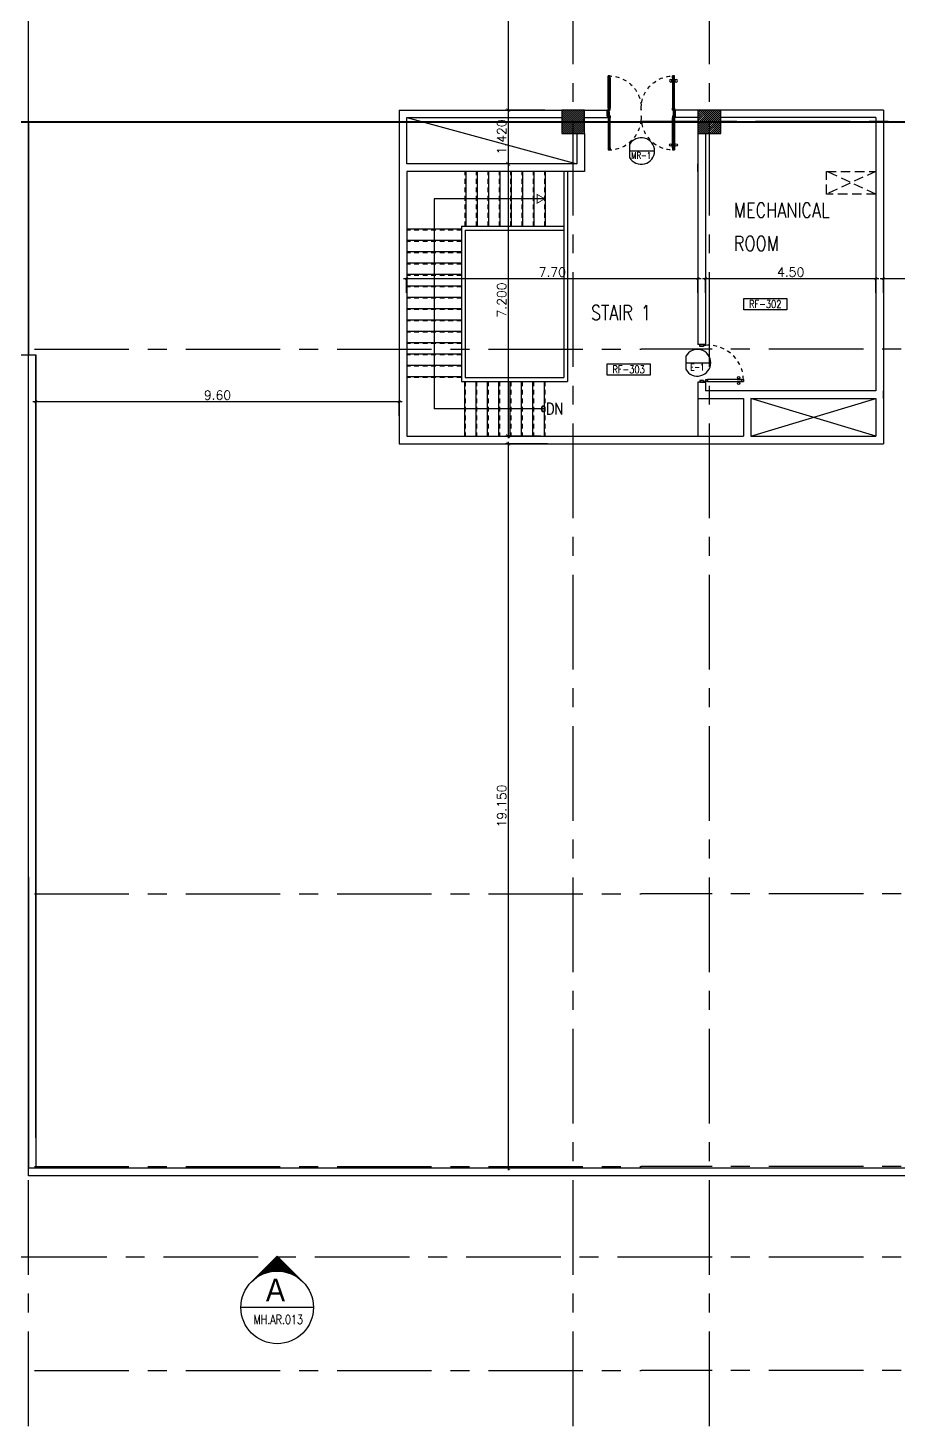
# Model space of a CAD drawing. Extents: x 88808 to 89103, y 39918 to 40001.
# Drawn here: x 88860.76 to 88883.76, y 39921.62 to 39958.57 of the extents above; entities that cross this region are included whole.
import ezdxf
from ezdxf.enums import TextEntityAlignment as Align

# ---------------------------------------------------------------- set-up
doc = ezdxf.new("R2010")
doc.units = 0
doc.header["$MEASUREMENT"] = 0
doc.header["$PDMODE"] = 34
for name, pattern in [('CENTERX2', [4, 2.5, -0.5, 0.5, -0.5]), ('HIDDEN', [0.375, 0.25, -0.125]), ('HIDDEN2', [0.1875, 0.125, -0.0625])]:
    doc.linetypes.add(name, pattern=pattern)
doc.layers.get('0').update_dxf_attribs({"linetype": 'CONTINUOUS'})
doc.layers.get('DEFPOINTS').update_dxf_attribs({"linetype": 'CONTINUOUS'})
for name, color, linetype in [('AX-DIM', 4, 'CONTINUOUS'), ('AXES', 11, 'CENTERX2'), ('COL', 6, 'CONTINUOUS'), ('DOOR', 7, 'CONTINUOUS'), ('DOOR-CR', 4, 'CONTINUOUS'), ('DOOR-NO', 3, 'CONTINUOUS'), ('EJ', 9, 'CONTINUOUS'), ('HAT', 8, 'CONTINUOUS'), ('IND-ES', 6, 'CONTINUOUS'), ('IND-ES-TXT', 4, 'CONTINUOUS'), ('RM-BOX', 4, 'CONTINUOUS'), ('RM-NAME', 5, 'CONTINUOUS'), ('RM-NO', 5, 'CONTINUOUS'), ('ROOF', 2, 'CONTINUOUS'), ('SHAFT', 4, 'CONTINUOUS'), ('STR', 5, 'CONTINUOUS'), ('STR-H', 8, 'HIDDEN2'), ('TXT', 2, 'CONTINUOUS'), ('TXT1', 2, 'CONTINUOUS'), ('WALL', 2, 'CONTINUOUS')]:
    doc.layers.add(name, color=color, linetype=linetype)
doc.styles.add('ROMANS', font='ROMANS.shx')
doc.styles.add('S5', font='simplex.shx', dxfattribs={"width": 0.77})
doc.styles.add('TTXT', font='swisse.ttf', dxfattribs={"width": 0.6})
doc.dimstyles.new('DIM-OUT', dxfattribs={"dimscale": 0, "dimtxt": 0.24, "dimasz": 0.08, "dimexe": 0.02, "dimexo": 0.02, "dimgap": 0.05, "dimtad": 1, "dimzin": 0, "dimdsep": 46, "dimtxsty": 'ROMANS', "dimblk1": 'ARCHTICK', "dimblk2": 'ARCHTICK', "dimsah": 1, "dimcen": 0.01, "dimdle": 0.08, "dimclrd": 4, "dimclre": 4, "dimclrt": 2, "dimadec": 0, "dimazin": 0, "dimtp": 2, "dimtm": 2, "dimtfac": 0.114286, "dimtix": 1, "dimtmove": 2, "dimatfit": 3, "dimldrblk": 'ARCHTICK', "dimfxl": 0, "dimtolj": 1, "dimtzin": 0, "dimarcsym": 0})
doc.dimstyles.new('STANDARD in', dxfattribs={"dimtxt": 0.24, "dimasz": 0.1, "dimexe": 0.07, "dimexo": 0.07, "dimgap": 0.05, "dimtad": 1, "dimdec": 3, "dimzin": 0, "dimdsep": 46, "dimtxsty": 'ROMANS', "dimblk": 'ARCHTICK', "dimcen": 0.05, "dimdle": 0.05, "dimclrd": 4, "dimclre": 4, "dimclrt": 2, "dimadec": 0, "dimazin": 0, "dimtfac": 1, "dimtdec": 3, "dimtmove": 2, "dimatfit": 3, "dimfxl": 0, "dimtolj": 1, "dimtzin": 0, "dimarcsym": 0})

# ---------------------------------------------------------------- blocks, each defined once
blk = doc.blocks.new('C5')
at = {"layer": 'HAT', "linetype": 'ByBlock'}
h = blk.add_hatch(dxfattribs=at)
h.set_pattern_fill('ANSI31', color=256, scale=300, style=0)
h.set_pattern_definition([(45, (-223356.182, -51411.005), (-26.516504, 26.516504), [])])
h.paths.add_polyline_path([(300, 300), (0, 300), (0, 0), (300, 0)])
h.paths.add_polyline_path([(600, 300), (300, 300), (300, 0), (600, 0)])
at = {"layer": 'COL'}
blk.add_lwpolyline([(600, 300), (0, 300), (0, 0), (600, 0)], close=True, dxfattribs=at)
blk = doc.blocks.new('A$C272A55A0')
at = {"layer": 'DOOR', "color": 0, "linetype": 'ByBlock'}
for p, q in [((0, 900), (0, 1050)), ((50, 1050), (0, 1050)), ((0, 900), (25, 900)), ((25, 950), (50, 950)), ((25, 900), (25, 950)), ((75, 900), (25, 900)), ((25, 850), (25, 900)), ((42, 850), (25, 850)), ((58, 870), (42, 870)), ((42, 870), (42, 850)), ((50, 950), (50, 1050)), ((58, 850), (58, 870)), ((75, 850), (58, 850)), ((75, 900), (75, 850)), ((1725, 900), (1775, 900)), ((1725, 900), (1725, 850)), ((1725, 850), (1742, 850)), ((1742, 870), (1758, 870)), ((1742, 850), (1742, 870)), ((1750, 950), (1750, 1050)), ((1750, 1050), (1800, 1050)), ((1775, 950), (1750, 950)), ((1758, 870), (1758, 850)), ((1758, 850), (1775, 850)), ((1775, 900), (1775, 950)), ((1800, 900), (1775, 900)), ((1775, 850), (1775, 900)), ((1800, 1050), (1800, 900)), ((25, 50), (42, 50)), ((25, 50), (25, 0)), ((25, 0), (75, 0)), ((75, 0), (25, 0)), ((42, 50), (42, 30)), ((42, 30), (58, 30)), ((58, 50), (75, 50)), ((58, 50), (58, 30)), ((75, 50), (75, 0)), ((1718, 160), (1709, 160)), ((1709, 95), (1709, 160)), ((1718, 95), (1709, 95)), ((1725, 173), (1718, 173)), ((1718, 173), (1718, 83)), ((1718, 95), (1718, 160)), ((1725, 83), (1718, 83)), ((1742, 50), (1725, 50)), ((1725, 50), (1725, 0)), ((1775, 0), (1725, 0)), ((1725, 0), (1775, 0)), ((1742, 50), (1742, 30)), ((1758, 30), (1742, 30)), ((1775, 50), (1758, 50)), ((1758, 50), (1758, 30)), ((1775, 173), (1782, 173)), ((1775, 83), (1782, 83)), ((1775, 50), (1775, 0)), ((1782, 173), (1782, 83)), ((1782, 160), (1791, 160)), ((1782, 95), (1782, 160)), ((1782, 95), (1791, 95)), ((1791, 95), (1791, 160))]:
    blk.add_line(p, q, dxfattribs=at)
at = {"layer": 'DOOR', "color": 9, "linetype": 'ByBlock'}
for p, q in [((50, 1050), (0, 1010)), ((50, 1050), (0, 937)), ((50, 1050), (37, 950)), ((1750, 1050), (1800, 1010)), ((1750, 1050), (1800, 937)), ((1750, 1050), (1763, 950))]:
    blk.add_line(p, q, dxfattribs=at)
at = {"layer": 'DOOR', "linetype": 'ByBlock'}
for p, q in [((25, 850), (25, 50)), ((42, 850), (42, 50)), ((58, 850), (58, 50)), ((75, 50), (75, 850)), ((1725, 50), (1725, 850)), ((1742, 850), (1742, 50)), ((1758, 850), (1758, 50)), ((1775, 850), (1775, 50))]:
    blk.add_line(p, q, dxfattribs=at)
at = {"layer": 'DOOR', "color": 0, "linetype": 'ByBlock'}
for centre in [(1676, 128), (1824, 128)]:
    blk.add_circle(centre, 32.4, dxfattribs=at)
at = {"layer": 'DOOR', "color": 9, "linetype": 'ByBlock'}
for centre, radius, start, end in [((50, 1050), 54.4, 203.2074, 270), ((50, 1050), 74.4, 227.7764, 270), ((50, 1050), 94.4, 238.0182, 270), ((50, 1050), 114, 244.0838, 257.3774), ((50, 1050), 134, 248.1598, 259.28), ((50, 1050), 154, 251.1053, 256.2858), ((50, 1050), 34.4, 180, 270), ((50, 1050), 14.4, 180, 270), ((1750, 1050), 14.4, 270, 0), ((1750, 1050), 34.4, 270, 0), ((1750, 1050), 54.4, 270, 336.7926), ((1750, 1050), 74.4, 270, 312.2236), ((1750, 1050), 94.4, 270, 301.9818), ((1750, 1050), 114, 282.6226, 295.9162), ((1750, 1050), 134, 280.72, 291.8402), ((1750, 1050), 154, 283.7142, 288.8947)]:
    blk.add_arc(centre, radius, start, end, dxfattribs=at)
at = {"layer": 'DOOR', "linetype": 'HIDDEN', "ltscale": 0.5}
for centre, start, end in [((50, 851), 268.3174, 3.2965), ((1750, 851), 176.7035, 271.6826)]:
    blk.add_arc(centre, 851, start, end, dxfattribs=at)
at = {"layer": 'WALL', "linetype": 'ByBlock'}
blk.add_line((1800, 900), (1800, 1050), dxfattribs=at)
blk = doc.blocks.new('STL-DR')
at = {"layer": 'DOOR', "color": 0, "linetype": 'ByBlock'}
for p, q in [((50, 0), (0, 0)), ((0, -150), (0, 0)), ((50, -100), (50, 0)), ((0, -150), (25, -150)), ((25, -100), (50, -100)), ((25, -150), (25, -100)), ((75, -150), (25, -150)), ((25, -200), (25, -150)), ((75, -200), (25, -200)), ((75, -150), (75, -200)), ((950, -100), (950, 0)), ((950, 0), (1000, 0)), ((975, -100), (950, -100)), ((975, -150), (975, -100)), ((1000, -150), (975, -150)), ((1000, 0), (1000, -150)), ((18, -990), (9, -990)), ((9, -1055), (9, -990)), ((18, -1055), (9, -1055)), ((18, -978), (18, -1068)), ((25, -978), (18, -978)), ((18, -1055), (18, -990)), ((25, -1068), (18, -1068)), ((25, -1100), (75, -1100)), ((25, -1100), (25, -1150)), ((75, -978), (82, -978)), ((75, -1068), (82, -1068)), ((75, -1100), (75, -1150)), ((82, -978), (82, -1068)), ((82, -990), (91, -990)), ((82, -1055), (82, -990)), ((82, -1055), (91, -1055)), ((91, -1055), (91, -990)), ((25, -1150), (75, -1150)), ((75, -1150), (25, -1150))]:
    blk.add_line(p, q, dxfattribs=at)
at = {"layer": 'DOOR', "linetype": 'ByBlock'}
for p, q in [((25, -200), (25, -1100)), ((75, -1100), (75, -200))]:
    blk.add_line(p, q, dxfattribs=at)
at = {"layer": 'DOOR', "color": 0, "linetype": 'ByBlock'}
for centre in [(-24, -1023), (124, -1023)]:
    blk.add_circle(centre, 32.4, dxfattribs=at)
at = {"layer": 'DOOR', "linetype": 'HIDDEN', "ltscale": 0.5}
blk.add_arc((50, -223), 928, 271.544, 4.4816, dxfattribs=at)
at = {"layer": 'WALL'}
for p, q in [((0, 0), (0, -150)), ((0, 0), (0, -150)), ((1000, 0), (1000, -150))]:
    blk.add_line(p, q, dxfattribs=at)
blk = doc.blocks.new('_ARCHTICK')
at = {"color": 0, "linetype": 'ByBlock', "const_width": 0.15}
blk.add_lwpolyline([(-0.5, -0.5), (0.5, 0.5)], dxfattribs=at)
blk = doc.blocks.new('*D80')
at = {"layer": 'AX-DIM', "color": 4, "linetype": 'Continuous', "lineweight": -2}
for p, q in [((88874.799, 39987.35), (88873.384, 39987.35)), ((88873.454, 39987.4), (88873.454, 39956.35)), ((88874.301, 39956.4), (88873.384, 39956.4))]:
    blk.add_line(p, q, dxfattribs=at)
at = {"layer": 'DEFPOINTS', "color": 0, "linetype": 'Continuous'}
for p in [(88874.869, 39987.35), (88873.454, 39956.4), (88874.371, 39956.4)]:
    blk.add_point(p, dxfattribs=at)
at = {"layer": 'AX-DIM', "color": 4, "linetype": 'Continuous', "lineweight": -2, "xscale": 0.1, "yscale": 0.1, "zscale": 0.1}
for p, rotation in [((88873.454, 39987.35), 90), ((88873.454, 39956.4), 270)]:
    blk.add_blockref('_ARCHTICK', p, dxfattribs=dict(at, rotation=rotation))
at = {"layer": 'AX-DIM', "color": 2, "linetype": 'Continuous', "insert": (88873.284, 39971.875), "char_height": 0.24, "attachment_point": 5, "rotation": 90, "style": 'ROMANS'}
blk.add_mtext('\\A1;30.950', dxfattribs=at)
blk = doc.blocks.new('*D81')
at = {"layer": 'AX-DIM', "color": 4, "linetype": 'Continuous', "lineweight": -2}
for p, q in [((88874.431, 39954.98), (88873.384, 39954.98)), ((88873.454, 39955.03), (88873.454, 39947.73)), ((88874.315, 39947.78), (88873.384, 39947.78))]:
    blk.add_line(p, q, dxfattribs=at)
at = {"layer": 'DEFPOINTS', "color": 0, "linetype": 'Continuous'}
for p in [(88874.501, 39954.98), (88873.454, 39947.78), (88874.385, 39947.78)]:
    blk.add_point(p, dxfattribs=at)
at = {"layer": 'AX-DIM', "color": 4, "linetype": 'Continuous', "lineweight": -2, "xscale": 0.1, "yscale": 0.1, "zscale": 0.1}
for p, rotation in [((88873.454, 39954.98), 90), ((88873.454, 39947.78), 270)]:
    blk.add_blockref('_ARCHTICK', p, dxfattribs=dict(at, rotation=rotation))
at = {"layer": 'AX-DIM', "color": 2, "linetype": 'Continuous', "insert": (88873.284, 39951.38), "char_height": 0.24, "attachment_point": 5, "rotation": 90, "style": 'ROMANS'}
blk.add_mtext('\\A1;7.200', dxfattribs=at)
blk = doc.blocks.new('*D82')
at = {"layer": 'AX-DIM', "color": 4, "linetype": 'Continuous', "lineweight": -2}
for p, q in [((88874.424, 39956.4), (88873.384, 39956.4)), ((88873.454, 39956.45), (88873.454, 39954.93)), ((88874.401, 39954.98), (88873.384, 39954.98))]:
    blk.add_line(p, q, dxfattribs=at)
at = {"layer": 'DEFPOINTS', "color": 0, "linetype": 'Continuous'}
for p in [(88874.494, 39956.4), (88873.454, 39954.98), (88874.471, 39954.98)]:
    blk.add_point(p, dxfattribs=at)
at = {"layer": 'AX-DIM', "color": 4, "linetype": 'Continuous', "lineweight": -2, "xscale": 0.1, "yscale": 0.1, "zscale": 0.1}
for p, rotation in [((88873.454, 39956.4), 90), ((88873.454, 39954.98), 270)]:
    blk.add_blockref('_ARCHTICK', p, dxfattribs=dict(at, rotation=rotation))
at = {"layer": 'AX-DIM', "color": 2, "linetype": 'Continuous', "insert": (88873.284, 39955.69), "char_height": 0.24, "attachment_point": 5, "rotation": 90, "style": 'ROMANS'}
blk.add_mtext('\\A1;1.420', dxfattribs=at)
blk = doc.blocks.new('*D83')
at = {"layer": 'AX-DIM', "color": 4, "linetype": 'Continuous', "lineweight": -2}
for p, q in [((88874.492, 39947.58), (88873.384, 39947.58)), ((88873.454, 39947.63), (88873.454, 39928.38)), ((88874.184, 39928.43), (88873.384, 39928.43))]:
    blk.add_line(p, q, dxfattribs=at)
at = {"layer": 'DEFPOINTS', "color": 0, "linetype": 'Continuous'}
for p in [(88874.562, 39947.58), (88873.454, 39928.43), (88874.254, 39928.43)]:
    blk.add_point(p, dxfattribs=at)
at = {"layer": 'AX-DIM', "color": 4, "linetype": 'Continuous', "lineweight": -2, "xscale": 0.1, "yscale": 0.1, "zscale": 0.1}
for p, rotation in [((88873.454, 39947.58), 90), ((88873.454, 39928.43), 270)]:
    blk.add_blockref('_ARCHTICK', p, dxfattribs=dict(at, rotation=rotation))
at = {"layer": 'AX-DIM', "color": 2, "linetype": 'Continuous', "insert": (88873.284, 39938.005), "char_height": 0.24, "attachment_point": 5, "rotation": 90, "style": 'ROMANS'}
blk.add_mtext('\\A1;19.150', dxfattribs=at)
blk = doc.blocks.new('*D84')
at = {"layer": 'AX-DIM', "color": 4, "lineweight": -2}
for p, q in [((88870.69, 39951.946), (88878.55, 39951.946)), ((88870.77, 39951.566), (88870.77, 39951.966)), ((88878.47, 39951.566), (88878.47, 39951.966))]:
    blk.add_line(p, q, dxfattribs=at)
at = {"layer": 'DEFPOINTS', "color": 0}
for p in [(88878.47, 39951.946), (88870.77, 39951.546), (88878.47, 39951.546)]:
    blk.add_point(p, dxfattribs=at)
at = {"layer": 'AX-DIM', "color": 4, "lineweight": -2, "xscale": 0.08, "yscale": 0.08, "zscale": 0.08, "rotation": 180}
blk.add_blockref('_ARCHTICK', (88870.77, 39951.946), dxfattribs=at)
at = {"layer": 'AX-DIM', "color": 4, "lineweight": -2, "xscale": 0.08, "yscale": 0.08, "zscale": 0.08}
blk.add_blockref('_ARCHTICK', (88878.47, 39951.946), dxfattribs=at)
at = {"layer": 'AX-DIM', "color": 2, "insert": (88874.62, 39952.116), "char_height": 0.24, "attachment_point": 5, "style": 'ROMANS'}
blk.add_mtext('\\A1;7.70', dxfattribs=at)
blk = doc.blocks.new('*D85')
at = {"layer": 'AX-DIM', "color": 4, "lineweight": -2}
for p, q in [((88878.59, 39951.946), (88883.25, 39951.946)), ((88878.67, 39951.566), (88878.67, 39951.966)), ((88883.17, 39951.566), (88883.17, 39951.966))]:
    blk.add_line(p, q, dxfattribs=at)
at = {"layer": 'DEFPOINTS', "color": 0}
for p in [(88883.17, 39951.946), (88878.67, 39951.546), (88883.17, 39951.546)]:
    blk.add_point(p, dxfattribs=at)
at = {"layer": 'AX-DIM', "color": 4, "lineweight": -2, "xscale": 0.08, "yscale": 0.08, "zscale": 0.08, "rotation": 180}
blk.add_blockref('_ARCHTICK', (88878.67, 39951.946), dxfattribs=at)
at = {"layer": 'AX-DIM', "color": 4, "lineweight": -2, "xscale": 0.08, "yscale": 0.08, "zscale": 0.08}
blk.add_blockref('_ARCHTICK', (88883.17, 39951.946), dxfattribs=at)
at = {"layer": 'AX-DIM', "color": 2, "insert": (88880.92, 39952.116), "char_height": 0.24, "attachment_point": 5, "style": 'ROMANS'}
blk.add_mtext('\\A1;4.50', dxfattribs=at)
blk = doc.blocks.new('*D86')
at = {"layer": 'AX-DIM', "color": 4, "lineweight": -2}
for p, q in [((88883.29, 39951.946), (88892.926, 39951.946)), ((88883.37, 39951.566), (88883.37, 39951.966)), ((88892.846, 39951.566), (88892.846, 39951.966))]:
    blk.add_line(p, q, dxfattribs=at)
at = {"layer": 'DEFPOINTS', "color": 0}
for p in [(88892.846, 39951.946), (88883.37, 39951.546), (88892.846, 39951.546)]:
    blk.add_point(p, dxfattribs=at)
at = {"layer": 'AX-DIM', "color": 4, "lineweight": -2, "xscale": 0.08, "yscale": 0.08, "zscale": 0.08, "rotation": 180}
blk.add_blockref('_ARCHTICK', (88883.37, 39951.946), dxfattribs=at)
at = {"layer": 'AX-DIM', "color": 4, "lineweight": -2, "xscale": 0.08, "yscale": 0.08, "zscale": 0.08}
blk.add_blockref('_ARCHTICK', (88892.846, 39951.946), dxfattribs=at)
at = {"layer": 'AX-DIM', "color": 2, "insert": (88888.108, 39952.116), "char_height": 0.24, "attachment_point": 5, "style": 'ROMANS'}
blk.add_mtext('\\A1;9.48', dxfattribs=at)
blk = doc.blocks.new('*D87')
at = {"layer": 'AX-DIM', "color": 4, "lineweight": -2}
for p, q in [((88860.89, 39948.694), (88870.65, 39948.694)), ((88860.97, 39948.314), (88860.97, 39948.714)), ((88870.57, 39948.314), (88870.57, 39948.714))]:
    blk.add_line(p, q, dxfattribs=at)
at = {"layer": 'DEFPOINTS', "color": 0}
for p in [(88870.57, 39948.694), (88860.97, 39948.294), (88870.57, 39948.294)]:
    blk.add_point(p, dxfattribs=at)
at = {"layer": 'AX-DIM', "color": 4, "lineweight": -2, "xscale": 0.08, "yscale": 0.08, "zscale": 0.08, "rotation": 180}
blk.add_blockref('_ARCHTICK', (88860.97, 39948.694), dxfattribs=at)
at = {"layer": 'AX-DIM', "color": 4, "lineweight": -2, "xscale": 0.08, "yscale": 0.08, "zscale": 0.08}
blk.add_blockref('_ARCHTICK', (88870.57, 39948.694), dxfattribs=at)
at = {"layer": 'AX-DIM', "color": 2, "insert": (88865.77, 39948.864), "char_height": 0.24, "attachment_point": 5, "style": 'ROMANS'}
blk.add_mtext('\\A1;9.60', dxfattribs=at)
blk = doc.blocks.new('DD1')
at = {"layer": 'DOOR-CR'}
blk.add_line((-308, 0), (353, 0), dxfattribs=at)
blk.add_lwpolyline([(-308, -173, 3.820224), (-308, 173)], format="xyb", close=True, dxfattribs=at)
at = {"layer": 'DOOR-NO', "style": 'ROMANS', "width": 0.8}
for tag, p in [('G', (0, 142)), ('000', (0, -141))]:
    blk.add_attdef(tag, text='', height=204, dxfattribs=at).set_placement(p, align=Align.MIDDLE)
blk = doc.blocks.new('RM1')
at = {"layer": 'RM-BOX'}
blk.add_lwpolyline([(570, -200), (-570, -200), (-570, -500), (570, -500)], close=True, dxfattribs=at)
at = {"layer": 'RM-NAME', "style": 'ROMANS'}
for tag, p in [('ROOMNAME1', (0, 324)), ('ROOMNAME2', (0, 0))]:
    blk.add_attdef(tag, text='', height=200, dxfattribs=at).set_placement(p, align=Align.MIDDLE)
at = {"layer": 'RM-NO', "style": 'ROMANS', "width": 0.8}
blk.add_attdef('ROOMNO', text='', height=200, dxfattribs=at).set_placement((0, -350), align=Align.MIDDLE)
blk = doc.blocks.new('AR1-EL')
at = {"layer": 'IND-ES'}
for q in [(-566, 566), (566, 566)]:
    blk.add_line((0, 1131), q, dxfattribs=at)
for points in [[(0, 800), (0, 1131), (-104, 793), (-221, 910)], [(0, 800), (0, 1131), (104, 793), (221, 910)], [(-492, 640), (-487, 634), (-566, 566)], [(-400, 693), (-419, 712), (-487, 634), (-492, 640)], [(-306, 739), (-349, 782), (-400, 693), (-419, 712)], [(-207, 773), (-283, 849), (-306, 739), (-349, 782)], [(-104, 793), (-221, 910), (-207, 773), (-283, 849)], [(104, 793), (221, 910), (207, 773), (283, 849)], [(207, 773), (283, 849), (306, 739), (349, 782)], [(306, 739), (349, 782), (400, 693), (419, 712)], [(400, 693), (419, 712), (487, 634), (492, 640)], [(492, 640), (487, 634), (566, 566)]]:
    blk.add_solid(points, dxfattribs=at)

msp = doc.modelspace()

# ---------------------------------------------------------------- linework, layer by layer
at = {"layer": 'AXES'}
for p, q in [((88875.1703, 39921.6153), (88875.1703, 39998.8008)), ((88878.7703, 39921.6153), (88878.7703, 39998.8008)), ((88860.7703, 39921.6153), (88860.7703, 39998.4508)), ((88809.2803, 39956.0996), (88876.9703, 39956.0996)), ((88809.2803, 39956.0796), (88876.9703, 39956.0796)), ((88898.4928, 39956.0996), (88876.9703, 39956.0996)), ((88898.4928, 39956.0796), (88876.9703, 39956.0796)), ((88808.9303, 39950.0796), (88876.9703, 39950.0796)), ((88898.8428, 39950.0796), (88876.9703, 39950.0796)), ((88808.9303, 39935.6796), (88876.9703, 39935.6796)), ((88898.8428, 39935.6796), (88876.9703, 39935.6796)), ((88808.9303, 39928.4796), (88876.9703, 39928.4796)), ((88898.8428, 39928.4796), (88876.9703, 39928.4796)), ((88898.8428, 39926.0796), (88854.8475, 39926.0796)), ((88808.9303, 39923.0796), (88876.9703, 39923.0796)), ((88898.8428, 39923.0796), (88876.9703, 39923.0796))]:
    msp.add_line(p, q, dxfattribs=at)
at = {"layer": 'COL'}
for p, q in [((88870.5703, 39956.3996), (88870.5703, 39947.5796)), ((88870.5703, 39956.3996), (88874.8703, 39956.3996)), ((88875.4703, 39956.3996), (88876.0703, 39956.3996)), ((88876.0703, 39956.3996), (88876.0703, 39956.1996)), ((88878.4703, 39956.3996), (88877.8703, 39956.3996)), ((88877.8703, 39956.3996), (88877.8703, 39956.1996)), ((88883.3703, 39956.3996), (88879.0703, 39956.3996)), ((88883.3703, 39956.3996), (88883.3703, 39954.1796)), ((88870.7703, 39956.1996), (88874.8703, 39956.1996)), ((88870.7703, 39954.9796), (88870.7703, 39956.1996)), ((88875.4703, 39956.1996), (88876.0703, 39956.1996)), ((88878.4703, 39956.1996), (88877.8703, 39956.1996)), ((88883.1703, 39956.1996), (88879.0703, 39956.1996)), ((88883.1703, 39956.1996), (88883.1703, 39954.1796)), ((88875.2703, 39955.7796), (88875.2703, 39954.9796)), ((88875.4703, 39955.7796), (88875.4703, 39954.7796)), ((88878.4703, 39955.7796), (88878.4703, 39950.2046)), ((88878.6703, 39955.7796), (88878.6703, 39950.2046)), ((88875.2703, 39954.9796), (88870.7703, 39954.9796)), ((88870.7703, 39954.7796), (88870.7703, 39947.7796)), ((88875.4703, 39954.7796), (88870.7703, 39954.7796)), ((88883.1703, 39954.1796), (88883.1703, 39948.9796)), ((88883.3703, 39954.1796), (88883.3703, 39947.5796)), ((88878.6703, 39950.2046), (88878.4703, 39950.2046)), ((88878.4703, 39949.2046), (88878.4703, 39949.0046)), ((88878.6703, 39949.2046), (88878.4703, 39949.2046)), ((88878.4703, 39949.2046), (88878.4703, 39948.7796)), ((88878.6703, 39949.2046), (88878.6703, 39949.0046)), ((88878.6703, 39949.2046), (88878.6703, 39948.9796)), ((88883.1703, 39948.9796), (88878.6703, 39948.9796)), ((88883.3703, 39948.7796), (88883.3703, 39948.9796)), ((88878.4703, 39948.7796), (88879.6703, 39948.7796)), ((88879.6703, 39948.7796), (88879.6703, 39947.7796)), ((88879.8703, 39948.7796), (88879.8703, 39947.7796)), ((88879.8703, 39948.7796), (88883.1703, 39948.7796)), ((88883.1703, 39948.7796), (88883.1703, 39947.7796)), ((88883.3703, 39948.7796), (88883.3703, 39947.5796)), ((88870.7703, 39947.7796), (88879.6703, 39947.7796)), ((88879.8703, 39947.7796), (88883.1703, 39947.7796)), ((88870.5703, 39947.5796), (88883.3703, 39947.5796))]:
    msp.add_line(p, q, dxfattribs=at)
msp.add_lwpolyline([(88883.3703, 39948.7796), (88883.3703, 39948.9796)], dxfattribs=at)
at = {"layer": 'EJ'}
for p, q in [((88860.7703, 39928.2296), (88860.7703, 39987.5496)), ((88860.7703, 39936.0796), (88860.7703, 39949.9296)), ((88860.7703, 39936.0796), (88860.7703, 39938.1796))]:
    msp.add_line(p, q, dxfattribs=at)
at = {"layer": 'EJ', "color": 11, "linetype": 'Continuous'}
for p, q in [((88818.6803, 39956.0996), (88892.846, 39956.0996)), ((88818.6803, 39956.0796), (88892.846, 39956.0796)), ((88818.6803, 39956.0796), (88892.846, 39956.0796))]:
    msp.add_line(p, q, dxfattribs=at)
at = {"layer": 'EJ', "color": 8}
msp.add_line((88860.7703, 39956.0796), (88860.7703, 39949.9296), dxfattribs=at)
at = {"layer": 'ROOF'}
for p, q in [((88850.9303, 39949.9296), (88860.9703, 39949.9296)), ((88860.7703, 39929.2341), (88860.7703, 39949.9296)), ((88860.9703, 39949.9296), (88860.9703, 39928.4296)), ((88860.9703, 39929.2341), (88860.9703, 39949.9296)), ((88860.7703, 39936.1296), (88860.7703, 39928.4296))]:
    msp.add_line(p, q, dxfattribs=at)
at = {"layer": 'ROOF', "linetype": 'Continuous'}
for p, q in [((88894.211, 39928.4296), (88860.7703, 39928.4296)), ((88894.211, 39928.2296), (88860.7703, 39928.2296))]:
    msp.add_line(p, q, dxfattribs=at)
at = {"layer": 'SHAFT'}
for p, q in [((88870.7703, 39956.1996), (88875.2703, 39954.9796)), ((88883.1703, 39947.7796), (88879.8703, 39948.7796)), ((88879.8703, 39947.7796), (88883.1703, 39948.7796))]:
    msp.add_line(p, q, dxfattribs=at)
at = {"layer": 'SHAFT', "linetype": 'HIDDEN'}
for p, q in [((88883.1703, 39954.7796), (88881.8703, 39954.1796)), ((88883.1703, 39954.1796), (88881.8703, 39954.7796))]:
    msp.add_line(p, q, dxfattribs=at)
msp.add_lwpolyline([(88881.8703, 39954.7796), (88883.1703, 39954.7796), (88883.1703, 39954.1796), (88881.8703, 39954.1796)], close=True, dxfattribs=at)
at = {"layer": 'STR'}
for p, q in [((88872.3403, 39953.3296), (88872.3403, 39954.7796)), ((88872.6403, 39953.3296), (88872.6403, 39954.7796)), ((88872.9403, 39953.3296), (88872.9403, 39954.7796)), ((88873.2403, 39953.3296), (88873.2403, 39954.7796)), ((88873.5403, 39953.3296), (88873.5403, 39954.7796)), ((88873.8403, 39953.3296), (88873.8403, 39954.7796)), ((88874.1403, 39953.3296), (88874.1403, 39954.7796)), ((88874.4403, 39953.3296), (88874.4403, 39954.7796)), ((88874.9203, 39954.7796), (88874.9203, 39949.3296)), ((88875.0203, 39954.7796), (88875.0203, 39949.2296)), ((88874.4203, 39954.0546), (88871.4953, 39954.0546)), ((88871.4953, 39954.0546), (88871.4953, 39948.5046)), ((88872.2203, 39953.3296), (88872.2203, 39949.2296)), ((88872.2203, 39953.3296), (88874.9203, 39953.3296)), ((88872.2203, 39953.2496), (88870.7703, 39953.2496)), ((88872.2203, 39952.9496), (88870.7703, 39952.9496)), ((88872.3203, 39953.2296), (88872.3203, 39949.3296)), ((88872.3203, 39953.2296), (88874.9203, 39953.2296)), ((88872.2203, 39952.6496), (88870.7703, 39952.6496)), ((88872.2203, 39952.3496), (88870.7703, 39952.3496)), ((88872.2203, 39952.0496), (88870.7703, 39952.0496)), ((88872.2203, 39951.7496), (88870.7703, 39951.7496)), ((88872.2203, 39951.4496), (88870.7703, 39951.4496)), ((88872.2203, 39951.1496), (88870.7703, 39951.1496)), ((88872.2203, 39950.8496), (88870.7703, 39950.8496)), ((88872.2203, 39950.5496), (88870.7703, 39950.5496)), ((88872.2203, 39950.2496), (88870.7703, 39950.2496)), ((88872.2203, 39949.9496), (88870.7703, 39949.9496)), ((88872.2203, 39949.6496), (88870.7703, 39949.6496)), ((88872.2203, 39949.3496), (88870.7703, 39949.3496)), ((88872.2203, 39949.2296), (88875.0203, 39949.2296)), ((88872.3003, 39949.2296), (88872.3003, 39947.7796)), ((88872.3203, 39949.3296), (88874.9203, 39949.3296)), ((88872.6003, 39949.2296), (88872.6003, 39947.7796)), ((88872.9003, 39949.2296), (88872.9003, 39947.7796)), ((88873.2003, 39949.2296), (88873.2003, 39947.7796)), ((88873.5003, 39949.2296), (88873.5003, 39947.7796)), ((88873.8003, 39949.2296), (88873.8003, 39947.7796)), ((88874.1003, 39949.2296), (88874.1003, 39947.7796)), ((88874.4003, 39949.2296), (88874.4003, 39947.7796)), ((88874.4003, 39948.5046), (88871.4953, 39948.5046))]:
    msp.add_line(p, q, dxfattribs=at)
at = {"layer": 'STR', "const_width": 0.0215}
msp.add_lwpolyline([(88874.2203, 39954.17), (88874.2203, 39953.9391), (88874.4203, 39954.0546)], close=True, dxfattribs=at)
at = {"layer": 'STR'}
for radius in [0.075, 0.065]:
    msp.add_arc((88874.4003, 39948.5046), radius, 90, 270, dxfattribs=at)
at = {"layer": 'STR-H'}
for p, q in [((88872.3203, 39953.3296), (88872.3203, 39954.7796)), ((88872.6203, 39953.3296), (88872.6203, 39954.7796)), ((88872.9203, 39953.3296), (88872.9203, 39954.7796)), ((88873.2203, 39953.3296), (88873.2203, 39954.7796)), ((88873.5203, 39953.3296), (88873.5203, 39954.7796)), ((88873.8203, 39953.3296), (88873.8203, 39954.7796)), ((88874.1203, 39953.3296), (88874.1203, 39954.7796)), ((88874.4203, 39953.3296), (88874.4203, 39954.7796)), ((88872.2203, 39953.2296), (88870.7703, 39953.2296)), ((88872.2203, 39952.9296), (88870.7703, 39952.9296)), ((88872.2203, 39952.6296), (88870.7703, 39952.6296)), ((88872.2203, 39952.3296), (88870.7703, 39952.3296)), ((88872.2203, 39952.0296), (88870.7703, 39952.0296)), ((88872.2203, 39951.7296), (88870.7703, 39951.7296)), ((88872.2203, 39951.4296), (88870.7703, 39951.4296)), ((88872.2203, 39951.1296), (88870.7703, 39951.1296)), ((88872.2203, 39950.8296), (88870.7703, 39950.8296)), ((88872.2203, 39950.5296), (88870.7703, 39950.5296)), ((88872.2203, 39950.2296), (88870.7703, 39950.2296)), ((88872.2203, 39949.9296), (88870.7703, 39949.9296)), ((88872.2203, 39949.6296), (88870.7703, 39949.6296)), ((88872.2203, 39949.3296), (88870.7703, 39949.3296)), ((88872.3203, 39949.2296), (88872.3203, 39947.7796)), ((88872.6203, 39949.2296), (88872.6203, 39947.7796)), ((88872.9203, 39949.2296), (88872.9203, 39947.7796)), ((88873.2203, 39949.2296), (88873.2203, 39947.7796)), ((88873.5203, 39949.2296), (88873.5203, 39947.7796)), ((88873.8203, 39949.2296), (88873.8203, 39947.7796)), ((88874.1203, 39949.2296), (88874.1203, 39947.7796)), ((88874.4203, 39949.2296), (88874.4203, 39947.7796))]:
    msp.add_line(p, q, dxfattribs=at)
at = {"layer": 'TXT', "color": 6}
msp.add_line((88868.3069, 39924.7514), (88866.3869, 39924.7514), dxfattribs=at)
msp.add_line((88868.3069, 39924.7514), (88866.3869, 39924.7514), dxfattribs=at)
msp.add_ellipse((88867.3469, 39924.7514), major_axis=(0.96, 0.0001), ratio=0.9999999, start_param=-0.0000763, end_param=6.283109, dxfattribs=at)
at = {"layer": 'WALL'}
for p, q in [((88875.4703, 39954.7796), (88874.2703, 39954.7796)), ((88878.4703, 39954.7796), (88878.4703, 39954.9796)), ((88878.4703, 39954.7796), (88878.4703, 39954.9796)), ((88878.4703, 39954.7796), (88878.4703, 39954.9796)), ((88878.4703, 39948.7796), (88878.4703, 39947.7796)), ((88878.4703, 39948.7796), (88878.4703, 39947.7796)), ((88879.6703, 39948.7796), (88879.6703, 39947.7796)), ((88879.8703, 39948.7796), (88879.8703, 39947.7796)), ((88875.4203, 39947.7796), (88879.3703, 39947.7796)), ((88876.9703, 39947.7796), (88879.3703, 39947.7796)), ((88876.9703, 39947.7796), (88879.6703, 39947.7796)), ((88879.8703, 39947.7796), (88880.2345, 39947.7796))]:
    msp.add_line(p, q, dxfattribs=at)

# ---------------------------------------------------------------- block references
at = {"layer": 'COL', "xscale": 0.001, "yscale": 0.001, "zscale": 0.001}
for p in [(88874.8703, 39956.0996), (88878.4703, 39956.0996), (88874.8703, 39955.7796), (88878.4703, 39955.7796)]:
    msp.add_blockref('C5', p, dxfattribs=at)
at = {"layer": 'DOOR', "color": 0, "linetype": 'ByBlock', "xscale": -0.001, "yscale": 0.001, "zscale": 0.001, "rotation": 180}
msp.add_blockref('A$C272A55A0', (88876.0703, 39957.3021), dxfattribs=at)
at = {"layer": 'DOOR', "color": 0, "linetype": 'ByBlock', "xscale": 0.001, "yscale": 0.001, "zscale": 0.001}
msp.add_blockref('A$C272A55A0', (88876.0703, 39955.3492), dxfattribs=at)
at = {"layer": 'DOOR', "color": 1, "xscale": 0.001, "yscale": 0.001, "zscale": 0.001, "rotation": 90}
msp.add_blockref('STL-DR', (88878.5203, 39949.2046), dxfattribs=at)
at = {"layer": 'DOOR-NO'}
ref = msp.add_blockref('DD1', (88876.9692, 39955.3185), dxfattribs=dict(at, xscale=0.001000000003841706, yscale=0.000999999996565748, zscale=0.001))
ref.add_attrib('000', 'MR-1', dxfattribs={"height": 0.17, "style": 'ROMANS', "width": 0.8}).set_placement((88876.9692, 39955.2006), align=Align.MIDDLE)
ref = msp.add_blockref('DD1', (88878.4555, 39949.7214), dxfattribs=dict(at, xscale=0.001000000003841706, yscale=0.000999999996565748, zscale=0.001))
ref.add_attrib('000', 'E-1', dxfattribs={"height": 0.17, "style": 'ROMANS', "width": 0.8}).set_placement((88878.4555, 39949.6035), align=Align.MIDDLE)
at = {"layer": 'RM-NAME'}
ref = msp.add_blockref('RM1', (88880.2484, 39951.6217), dxfattribs=dict(at, xscale=-0.001000000003841706, yscale=0.000999999996565748, zscale=0.001))
ref.add_attrib('ROOMNO', 'RF-302', dxfattribs={"layer": 'RM-NO', "height": 0.2, "style": 'ROMANS', "width": 0.8}).set_placement((88880.2484, 39951.2717), align=Align.MIDDLE)
ref = msp.add_blockref('RM1', (88876.6362, 39949.8947), dxfattribs=dict(at, xscale=-0.001000000003841706, yscale=0.000999999996565748, zscale=0.001))
ref.add_attrib('ROOMNO', 'RF-303', dxfattribs={"layer": 'RM-NO', "height": 0.2, "style": 'ROMANS', "width": 0.8}).set_placement((88876.6362, 39949.5447), align=Align.MIDDLE)
at = {"layer": 'TXT', "color": 6, "zscale": 0.0012}
for xscale, yscale in [(0.001200000056996942, 0.001199999984237365), (0.001199999998789281, 0.001199999998789281)]:
    msp.add_blockref('AR1-EL', (88867.3469, 39924.7514), dxfattribs=dict(at, xscale=xscale, yscale=yscale))

# ---------------------------------------------------------------- texts
at = {"layer": 'IND-ES-TXT', "color": 2, "style": 'S5', "width": 0.77}
msp.add_attdef('MH.AR.013', text='AR02', height=0.24, dxfattribs=at).set_placement((88867.3753, 39924.4308), align=Align.MIDDLE)
at = {"layer": 'TXT', "style": 'ROMANS', "width": 0.8}
for s, height, p in [('MECHANICAL', 0.38852, (88879.4195, 39953.5577)), ('ROOM', 0.38852, (88879.4195, 39952.6805)), ('STAIR 1', 0.38852, (88875.6443, 39950.8507)), ('DN', 0.31081, (88874.4486, 39948.3513))]:
    msp.add_text(s, height=height, dxfattribs=at).set_placement(p)
at = {"layer": 'TXT1', "color": 6, "style": 'TTXT', "width": 0.9}
msp.add_attdef('A', text='C', height=0.6018, dxfattribs=at).set_placement((88867.3026, 39924.9117), align=Align.CENTER)

# ---------------------------------------------------------------- dimensions: what is measured, and where the dimension line sits
at = {"layer": 'AX-DIM', "linetype": 'Continuous'}
for base, p1, p2, picture, middle in [((88873.4539, 39956.3996), (88874.8694, 39987.3496), (88874.3714, 39956.3996), '*D80', (88873.2839, 39971.8746)), ((88873.4539, 39954.9796), (88874.4939, 39956.3996), (88874.4711, 39954.9796), '*D82', (88873.2839, 39955.6896)), ((88873.4539, 39947.7796), (88874.5009, 39954.9796), (88874.3851, 39947.7796), '*D81', (88873.2839, 39951.3796)), ((88873.4539, 39928.4296), (88874.5625, 39947.5796), (88874.2544, 39928.4296), '*D83', (88873.2839, 39938.0046))]:
    dim = msp.add_linear_dim(base=base, p1=p1, p2=p2, angle=90, dimstyle='STANDARD in', dxfattribs=at)
    dim.commit()
    dim.dimension.update_dxf_attribs({"geometry": picture, "text_midpoint": middle})
at = {"layer": 'AX-DIM'}
for base, p1, p2, picture, middle in [((88878.4703, 39951.9456), (88870.7703, 39951.5456), (88878.4703, 39951.5456), '*D84', (88874.6203, 39952.1156)), ((88883.1703, 39951.9456), (88878.6703, 39951.5456), (88883.1703, 39951.5456), '*D85', (88880.9203, 39952.1156)), ((88892.846, 39951.9456), (88883.3703, 39951.5456), (88892.846, 39951.5456), '*D86', (88888.1081, 39952.1156)), ((88870.5703, 39948.694), (88860.9703, 39948.294), (88870.5703, 39948.294), '*D87', (88865.7703, 39948.864))]:
    dim = msp.add_linear_dim(base=base, p1=p1, p2=p2, dimstyle='DIM-OUT', override={"dimscale": 1}, dxfattribs=at)
    dim.commit()
    dim.dimension.update_dxf_attribs({"geometry": picture, "text_midpoint": middle})

doc.saveas('drawing.dxf')
